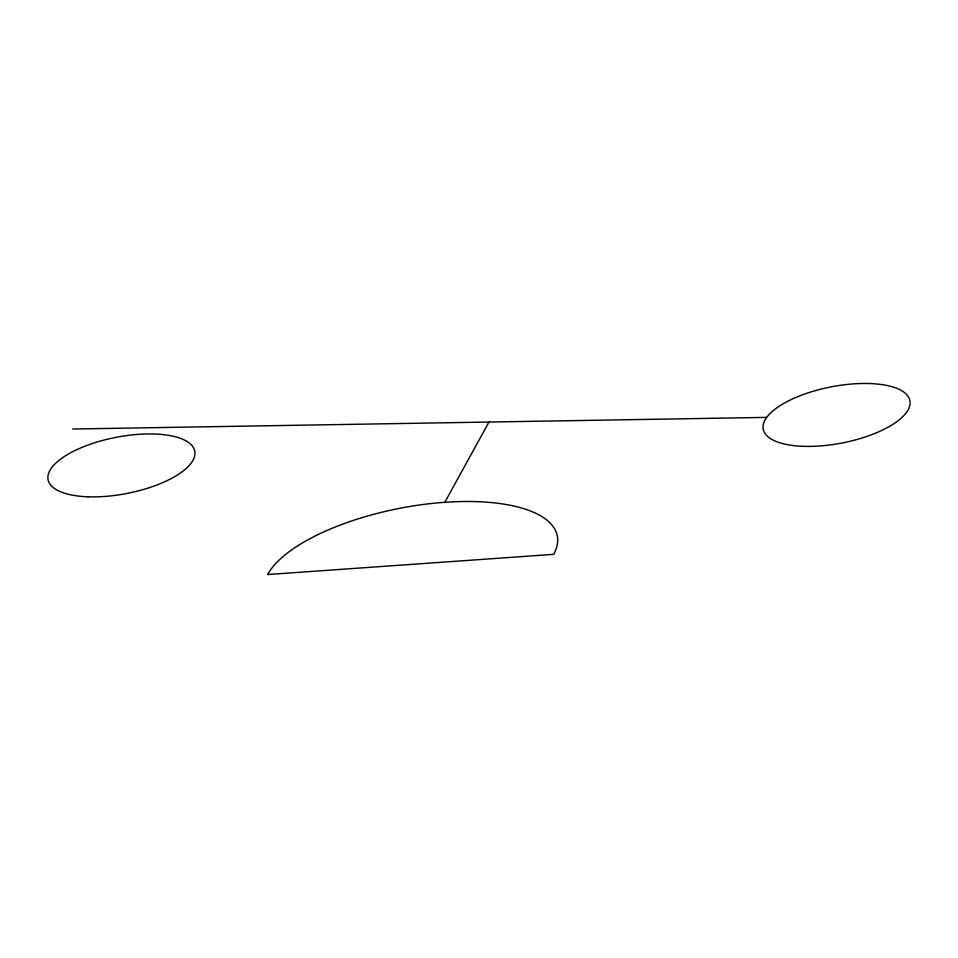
<?xml version="1.0" encoding="UTF-8"?>
<svg xmlns="http://www.w3.org/2000/svg" width="958" height="958" viewBox="0 0 958 958"><rect width="100%" height="100%" fill="white"/><g stroke="black" fill="none" stroke-linecap="round" stroke-linejoin="round"><path stroke-width="1.44" d="M444.799 502.303A149.4 57.169 -11 0 1 553.64 554.347L267.569 574.537A149.4 57.169 -11 0 1 444.799 502.303L488.975 422.047M72.7 429.028L766.496 417.389M87.944 496.795A74.7 28.584 -11 0 0 194.857 451.817A74.7 28.584 -11 0 0 81.454 447.626A74.7 28.584 -11 0 0 87.944 496.795M803.103 446.32A74.7 28.584 -11 0 0 910.016 401.342A74.7 28.584 -11 0 0 796.625 397.151A74.7 28.584 -11 0 0 803.103 446.32"/></g></svg>
